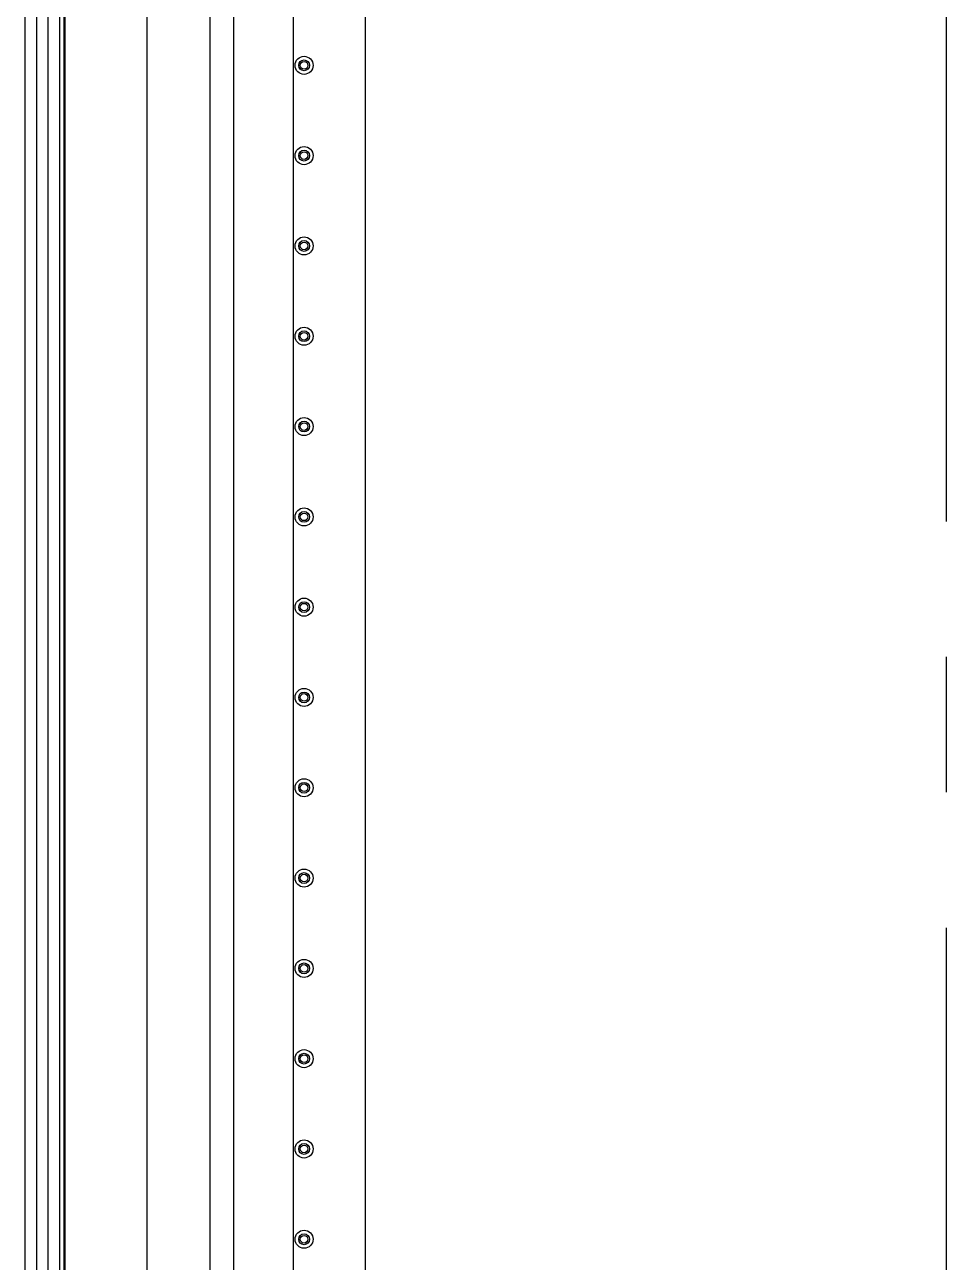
# Model space of a CAD drawing. Header units: inches. Extents: x -347369 to -260369, y 119522 to 149869.
# Drawn here: x -282840 to -282330, y 138064 to 138750 of the extents above; entities that cross this region are included whole.
import ezdxf

# ---------------------------------------------------------------- set-up
doc = ezdxf.new("R2010")
doc.units = ezdxf.units.IN
doc.header["$LTSCALE"] = 300
doc.linetypes.add('CENTRO', pattern=[2, 1.25, -0.25, 0.25, -0.25])
for name, color, linetype in [('ASSI', 254, 'CENTRO'), ('MACCHINA', 40, 'Continuous'), ('QUOTE', 7, 'Continuous')]:
    doc.layers.add(name, color=color, linetype=linetype)

# ---------------------------------------------------------------- blocks, each defined once
blk = doc.blocks.new('A$C27be3406')
at = {"layer": 'ASSI'}
blk.add_line((0, 2250), (0, -3750), dxfattribs=at)
at = {"layer": 'MACCHINA'}
for p, q in [((-510.14, 131.85), (-510.14, -1699.85)), ((-503.64, 131.85), (-503.64, -1699.85)), ((-497.36, 131.85), (-497.36, -1699.85)), ((-490.86, 131.85), (-490.86, -1699.85)), ((-488.5, 129.11), (-488.5, -1697.11)), ((-488, 128.93), (-488, -1696.95)), ((-321.5, -1001.02), (-321.5, -52.5)), ((-361.5, -57.4), (-361.5, -1002.83)), ((-407.5, -1053.41), (-407.5, -116.04)), ((-394.5, -110.79), (-394.5, -1069.5)), ((-442.5, -129.32), (-442.5, -1053.41))]:
    blk.add_line(p, q, dxfattribs=at)
for centre, radius in [((-355.5, -272.5), 5), ((-355.5, -272.5), 3), ((-355.5, -272.5), 2.1), ((-355.5, -322.5), 5), ((-355.5, -322.5), 3), ((-355.5, -322.5), 2.1), ((-355.5, -372.5), 5), ((-355.5, -372.5), 3), ((-355.5, -372.5), 2.1), ((-355.5, -422.5), 5), ((-355.5, -422.5), 3), ((-355.5, -422.5), 2.1), ((-355.5, -472.5), 5), ((-355.5, -472.5), 3), ((-355.5, -472.5), 2.1), ((-355.5, -522.5), 5), ((-355.5, -522.5), 3), ((-355.5, -522.5), 2.1), ((-355.5, -572.5), 5), ((-355.5, -572.5), 3), ((-355.5, -572.5), 2.1), ((-355.5, -622.5), 5), ((-355.5, -622.5), 3), ((-355.5, -622.5), 2.1), ((-355.5, -672.5), 5), ((-355.5, -672.5), 3), ((-355.5, -672.5), 2.1), ((-355.5, -722.5), 5), ((-355.5, -722.5), 3), ((-355.5, -722.5), 2.1), ((-355.5, -772.5), 5), ((-355.5, -772.5), 3), ((-355.5, -772.5), 2.1), ((-355.5, -822.5), 5), ((-355.5, -822.5), 3), ((-355.5, -822.5), 2.1), ((-355.5, -872.5), 5), ((-355.5, -872.5), 3), ((-355.5, -872.5), 2.1), ((-355.5, -922.5), 5), ((-355.5, -922.5), 3), ((-355.5, -922.5), 2.1)]:
    blk.add_circle(centre, radius, dxfattribs=at)

msp = doc.modelspace()

# ---------------------------------------------------------------- block references
at = {"layer": 'QUOTE'}
msp.add_blockref('A$C27be3406', (-282330.166, 138999.656), dxfattribs=at)

doc.saveas('drawing.dxf')
